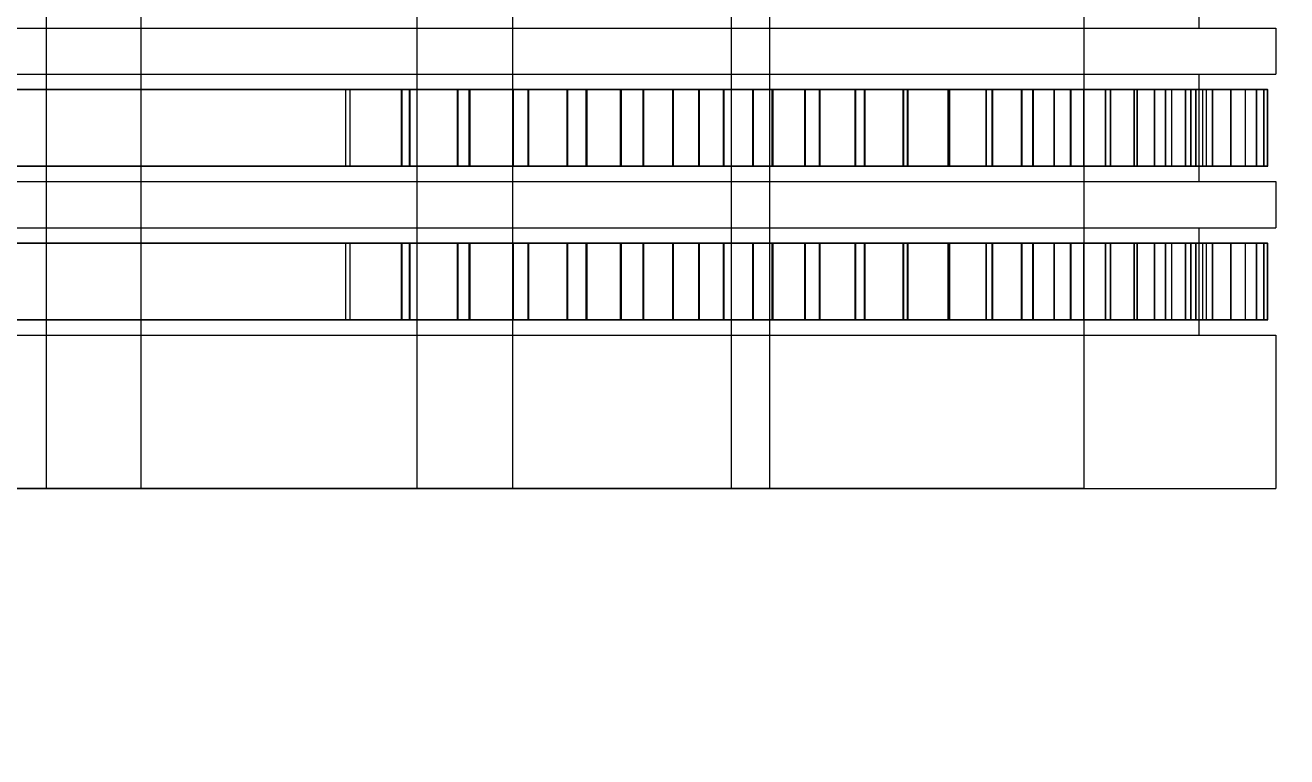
# Model space of a CAD drawing. Header units: millimetres. Extents: x -191664 to 191490, y -197311 to 10263.
# Drawn here: x 27065 to 27229.6, y -19695 to -19599.6 of the extents above; entities that cross this region are included whole.
import ezdxf

# ---------------------------------------------------------------- set-up
doc = ezdxf.new("R2010")
doc.units = ezdxf.units.MM
doc.layers.add('COTAS_INSTALACION_P', color=30, linetype='Continuous', lineweight=0)
doc.layers.add('superior_briquetadora', color=7, linetype='Continuous', lineweight=0)
doc.dimstyles.new('PLANTA_100', dxfattribs={"dimtxt": 250, "dimasz": 150, "dimexe": 150, "dimexo": 80, "dimgap": 100, "dimtad": 1, "dimtih": 1, "dimtoh": 1, "dimdec": 1, "dimdsep": 46, "dimcen": 0.09, "dimclrd": 1, "dimclre": 1, "dimclrt": 1, "dimadec": 0, "dimazin": 0, "dimtfac": 1, "dimtdec": 4, "dimtofl": 0, "dimtmove": 0, "dimatfit": 3, "dimfxl": 1, "dimtolj": 1, "dimtzin": 0, "dimarcsym": 0})

# ---------------------------------------------------------------- blocks, each defined once
blk = doc.blocks.new('*D5')
at = {"layer": 'COTAS_INSTALACION_P', "color": 1, "lineweight": -2, "transparency": 16777216}
for p, q in [((-1000, -18080), (-1000, -25850)), ((60117.12, -18080), (60117.12, -25850)), ((-850, -25700), (59967.12, -25700))]:
    blk.add_line(p, q, dxfattribs=at)
at = {"layer": 'COTAS_INSTALACION_P', "color": 1, "transparency": 16777216}
for points in [[(-850, -25675), (-850, -25725), (-1000, -25700)], [(59967.12, -25675), (59967.12, -25725), (60117.12, -25700)]]:
    blk.add_solid(points, dxfattribs=at)
at = {"layer": 'Defpoints', "color": 0, "transparency": 16777216}
for p in [(-1000, -18000), (60117.12, -18000), (60117.12, -25700)]:
    blk.add_point(p, dxfattribs=at)

msp = doc.modelspace()

# ---------------------------------------------------------------- linework, layer by layer
at = {"layer": 'superior_briquetadora', "color": 9, "true_color": 0xb9c3c2}
for p, q in [((27067.79, -19510), (27067.79, -19660)), ((27080.19, -19660), (27080.19, -19510)), ((27116.19, -19660), (27116.19, -19510)), ((27128.59, -19510), (27128.59, -19660)), ((27157.19, -19660), (27157.19, -19510)), ((27162.19, -19660), (27162.19, -19510)), ((27203.19, -19660), (27203.19, -19510)), ((27218.19, -19600), (27218.19, -19586)), ((27049.98, -19600), (27068.73, -19600)), ((27050.69, -19600), (27069.26, -19600)), ((27068.73, -19600), (27088.28, -19600)), ((27069.26, -19600), (27088.47, -19600)), ((27088.28, -19600), (27108.1, -19600)), ((27088.47, -19600), (27107.9, -19600)), ((27107.9, -19600), (27127.11, -19600)), ((27108.1, -19600), (27127.64, -19600)), ((27127.11, -19600), (27145.68, -19600)), ((27127.64, -19600), (27146.39, -19600)), ((27145.68, -19600), (27163.19, -19600)), ((27146.39, -19600), (27163.82, -19600)), ((27163.19, -19600), (27179.24, -19600)), ((27163.82, -19600), (27179.46, -19600)), ((27179.24, -19600), (27193.48, -19600)), ((27179.46, -19600), (27192.88, -19600)), ((27192.88, -19600), (27203.72, -19600)), ((27193.48, -19600), (27205.6, -19600)), ((27203.72, -19600), (27211.68, -19600)), ((27205.6, -19600), (27215.31, -19600)), ((27211.68, -19600), (27216.55, -19600)), ((27215.31, -19600), (27222.41, -19600)), ((27216.55, -19600), (27218.19, -19600)), ((27222.41, -19600), (27226.73, -19600)), ((27226.73, -19600), (27228.19, -19600)), ((27228.19, -19600), (27228.19, -19606)), ((27049.98, -19606), (27068.73, -19606)), ((27050.69, -19606), (27069.26, -19606)), ((27068.73, -19606), (27088.28, -19606)), ((27069.26, -19606), (27088.47, -19606)), ((27088.28, -19606), (27108.1, -19606)), ((27088.47, -19606), (27107.9, -19606)), ((27107.9, -19606), (27127.11, -19606)), ((27108.1, -19606), (27127.64, -19606)), ((27127.11, -19606), (27145.68, -19606)), ((27127.64, -19606), (27146.39, -19606)), ((27145.68, -19606), (27163.19, -19606)), ((27146.39, -19606), (27163.82, -19606)), ((27163.19, -19606), (27179.24, -19606)), ((27163.82, -19606), (27179.46, -19606)), ((27179.24, -19606), (27193.48, -19606)), ((27179.46, -19606), (27192.88, -19606)), ((27192.88, -19606), (27203.72, -19606)), ((27193.48, -19606), (27205.6, -19606)), ((27203.72, -19606), (27211.68, -19606)), ((27205.6, -19606), (27215.31, -19606)), ((27211.68, -19606), (27216.55, -19606)), ((27215.31, -19606), (27222.41, -19606)), ((27216.55, -19606), (27218.19, -19606)), ((27218.19, -19620), (27218.19, -19606)), ((27222.41, -19606), (27226.73, -19606)), ((27226.73, -19606), (27228.19, -19606)), ((27049.98, -19620), (27068.73, -19620)), ((27050.69, -19620), (27069.26, -19620)), ((27068.73, -19620), (27088.28, -19620)), ((27069.26, -19620), (27088.47, -19620)), ((27088.28, -19620), (27108.1, -19620)), ((27088.47, -19620), (27107.9, -19620)), ((27107.9, -19620), (27127.11, -19620)), ((27108.1, -19620), (27127.64, -19620)), ((27127.11, -19620), (27145.68, -19620)), ((27127.64, -19620), (27146.39, -19620)), ((27145.68, -19620), (27163.19, -19620)), ((27146.39, -19620), (27163.82, -19620)), ((27163.19, -19620), (27179.24, -19620)), ((27163.82, -19620), (27179.46, -19620)), ((27179.24, -19620), (27193.48, -19620)), ((27179.46, -19620), (27192.88, -19620)), ((27192.88, -19620), (27203.72, -19620)), ((27193.48, -19620), (27205.6, -19620)), ((27203.72, -19620), (27211.68, -19620)), ((27205.6, -19620), (27215.31, -19620)), ((27211.68, -19620), (27216.55, -19620)), ((27215.31, -19620), (27222.41, -19620)), ((27216.55, -19620), (27218.19, -19620)), ((27222.41, -19620), (27226.73, -19620)), ((27226.73, -19620), (27228.19, -19620)), ((27228.19, -19620), (27228.19, -19626)), ((27049.98, -19626), (27068.73, -19626)), ((27050.69, -19626), (27069.26, -19626)), ((27068.73, -19626), (27088.28, -19626)), ((27069.26, -19626), (27088.47, -19626)), ((27088.28, -19626), (27108.1, -19626)), ((27088.47, -19626), (27107.9, -19626)), ((27107.9, -19626), (27127.11, -19626)), ((27108.1, -19626), (27127.64, -19626)), ((27127.11, -19626), (27145.68, -19626)), ((27127.64, -19626), (27146.39, -19626)), ((27145.68, -19626), (27163.19, -19626)), ((27146.39, -19626), (27163.82, -19626)), ((27163.19, -19626), (27179.24, -19626)), ((27163.82, -19626), (27179.46, -19626)), ((27179.24, -19626), (27193.48, -19626)), ((27179.46, -19626), (27192.88, -19626)), ((27192.88, -19626), (27203.72, -19626)), ((27193.48, -19626), (27205.6, -19626)), ((27203.72, -19626), (27211.68, -19626)), ((27205.6, -19626), (27215.31, -19626)), ((27211.68, -19626), (27216.55, -19626)), ((27215.31, -19626), (27222.41, -19626)), ((27216.55, -19626), (27218.19, -19626)), ((27218.19, -19640), (27218.19, -19626)), ((27222.41, -19626), (27226.73, -19626)), ((27226.73, -19626), (27228.19, -19626)), ((27049.98, -19640), (27068.73, -19640)), ((27050.69, -19640), (27069.26, -19640)), ((27068.73, -19640), (27088.28, -19640)), ((27069.26, -19640), (27088.47, -19640)), ((27088.28, -19640), (27108.1, -19640)), ((27088.47, -19640), (27107.9, -19640)), ((27107.9, -19640), (27127.11, -19640)), ((27108.1, -19640), (27127.64, -19640)), ((27127.11, -19640), (27145.68, -19640)), ((27127.64, -19640), (27146.39, -19640)), ((27145.68, -19640), (27163.19, -19640)), ((27146.39, -19640), (27163.82, -19640)), ((27163.19, -19640), (27179.24, -19640)), ((27163.82, -19640), (27179.46, -19640)), ((27179.24, -19640), (27193.48, -19640)), ((27179.46, -19640), (27192.88, -19640)), ((27192.88, -19640), (27203.72, -19640)), ((27193.48, -19640), (27205.6, -19640)), ((27203.72, -19640), (27211.68, -19640)), ((27205.6, -19640), (27215.31, -19640)), ((27211.68, -19640), (27216.55, -19640)), ((27215.31, -19640), (27222.41, -19640)), ((27216.55, -19640), (27218.19, -19640)), ((27222.41, -19640), (27226.73, -19640)), ((27226.73, -19640), (27228.19, -19640)), ((27228.19, -19640), (27228.19, -19660)), ((27050.69, -19660), (27069.26, -19660)), ((27071.53, -19660), (27062.3, -19660)), ((27070.8, -19660), (27067.79, -19660)), ((27069.26, -19660), (27088.47, -19660)), ((27079.23, -19660), (27070.8, -19660)), ((27077.91, -19660), (27071.53, -19660)), ((27080.19, -19660), (27077.91, -19660)), ((27091.42, -19660), (27079.23, -19660)), ((27088.47, -19660), (27107.9, -19660)), ((27104.95, -19660), (27091.42, -19660)), ((27117.14, -19660), (27104.95, -19660)), ((27107.9, -19660), (27127.11, -19660)), ((27118.46, -19660), (27116.19, -19660)), ((27125.58, -19660), (27117.14, -19660)), ((27124.85, -19660), (27118.46, -19660)), ((27134.07, -19660), (27124.85, -19660)), ((27128.59, -19660), (27125.58, -19660)), ((27127.11, -19660), (27145.68, -19660)), ((27144.3, -19660), (27134.07, -19660)), ((27153.53, -19660), (27144.3, -19660)), ((27145.68, -19660), (27163.19, -19660)), ((27159.91, -19660), (27153.53, -19660)), ((27159.46, -19660), (27157.19, -19660)), ((27165.85, -19660), (27159.46, -19660)), ((27162.19, -19660), (27159.91, -19660)), ((27163.19, -19660), (27179.24, -19660)), ((27175.07, -19660), (27165.85, -19660)), ((27185.3, -19660), (27175.07, -19660)), ((27179.24, -19660), (27193.48, -19660)), ((27194.53, -19660), (27185.3, -19660)), ((27193.48, -19660), (27205.6, -19660)), ((27200.91, -19660), (27194.53, -19660)), ((27203.19, -19660), (27200.91, -19660)), ((27205.6, -19660), (27215.31, -19660)), ((27215.31, -19660), (27222.41, -19660)), ((27222.41, -19660), (27226.73, -19660)), ((27226.73, -19660), (27228.19, -19660))]:
    msp.add_line(p, q, dxfattribs=at)
at = {"layer": 'superior_briquetadora', "color": 117, "true_color": 0x376c5b}
for p, q in [((25349.74, -19608), (27106.85, -19608)), ((25350.31, -19608), (27107.42, -19608)), ((27114.11, -19608), (25367.8, -19608)), ((27115.16, -19608), (25368.85, -19608)), ((27106.85, -19608), (27114.22, -19608)), ((27106.85, -19618), (27106.85, -19608)), ((27107.42, -19608), (27115.28, -19608)), ((27107.42, -19618), (27107.42, -19608)), ((27121.42, -19608), (27114.11, -19608)), ((27114.11, -19618), (27114.11, -19608)), ((27114.22, -19608), (27121.52, -19608)), ((27114.22, -19618), (27114.22, -19608)), ((27122.95, -19608), (27115.16, -19608)), ((27115.16, -19618), (27115.16, -19608)), ((27115.28, -19608), (27123.07, -19608)), ((27115.28, -19618), (27115.28, -19608)), ((27128.64, -19608), (27121.42, -19608)), ((27121.42, -19618), (27121.42, -19608)), ((27121.52, -19608), (27128.74, -19608)), ((27121.52, -19618), (27121.52, -19608)), ((27130.65, -19608), (27122.95, -19608)), ((27122.95, -19618), (27122.95, -19608)), ((27123.07, -19608), (27130.76, -19608)), ((27123.07, -19618), (27123.07, -19608)), ((27135.74, -19608), (27128.64, -19608)), ((27128.64, -19618), (27128.64, -19608)), ((27128.74, -19608), (27135.85, -19608)), ((27128.74, -19618), (27128.74, -19608)), ((27138.23, -19608), (27130.65, -19608)), ((27130.65, -19618), (27130.65, -19608)), ((27130.76, -19608), (27138.34, -19608)), ((27130.76, -19618), (27130.76, -19608)), ((27142.71, -19608), (27135.74, -19608)), ((27135.74, -19618), (27135.74, -19608)), ((27135.85, -19608), (27142.81, -19608)), ((27135.85, -19618), (27135.85, -19608)), ((27145.65, -19608), (27138.23, -19608)), ((27138.23, -19618), (27138.23, -19608)), ((27138.34, -19608), (27145.76, -19608)), ((27138.34, -19618), (27138.34, -19608)), ((27149.51, -19608), (27142.71, -19608)), ((27142.71, -19618), (27142.71, -19608)), ((27142.81, -19608), (27149.61, -19608)), ((27142.81, -19618), (27142.81, -19608)), ((27152.9, -19608), (27145.65, -19608)), ((27145.65, -19618), (27145.65, -19608)), ((27145.76, -19608), (27153.01, -19608)), ((27145.76, -19618), (27145.76, -19608)), ((27156.12, -19608), (27149.51, -19608)), ((27149.51, -19618), (27149.51, -19608)), ((27149.61, -19608), (27156.21, -19608)), ((27149.61, -19618), (27149.61, -19608)), ((27159.95, -19608), (27152.9, -19608)), ((27152.9, -19618), (27152.9, -19608)), ((27153.01, -19608), (27160.05, -19608)), ((27153.01, -19618), (27153.01, -19608)), ((27162.5, -19608), (27156.12, -19608)), ((27156.12, -19618), (27156.12, -19608)), ((27156.21, -19608), (27162.6, -19608)), ((27156.21, -19618), (27156.21, -19608)), ((27166.76, -19608), (27159.95, -19608)), ((27159.95, -19618), (27159.95, -19608)), ((27160.05, -19608), (27166.85, -19608)), ((27160.05, -19618), (27160.05, -19608)), ((27168.65, -19608), (27162.5, -19608)), ((27162.5, -19618), (27162.5, -19608)), ((27162.6, -19608), (27168.74, -19608)), ((27162.6, -19618), (27162.6, -19608)), ((27173.31, -19608), (27166.76, -19608)), ((27166.76, -19618), (27166.76, -19608)), ((27166.85, -19608), (27173.41, -19608)), ((27166.85, -19618), (27166.85, -19608)), ((27174.54, -19608), (27168.65, -19608)), ((27168.65, -19618), (27168.65, -19608)), ((27168.74, -19608), (27174.62, -19608)), ((27168.74, -19618), (27168.74, -19608)), ((27179.59, -19608), (27173.31, -19608)), ((27173.31, -19618), (27173.31, -19608)), ((27173.41, -19608), (27179.68, -19608)), ((27173.41, -19618), (27173.41, -19608)), ((27180.14, -19608), (27174.54, -19608)), ((27174.54, -19618), (27174.54, -19608)), ((27174.62, -19608), (27180.22, -19608)), ((27174.62, -19618), (27174.62, -19608)), ((27185.56, -19608), (27179.59, -19608)), ((27179.59, -19618), (27179.59, -19608)), ((27179.68, -19608), (27185.64, -19608)), ((27179.68, -19618), (27179.68, -19608)), ((27185.43, -19608), (27180.14, -19608)), ((27180.14, -19618), (27180.14, -19608)), ((27180.22, -19608), (27185.5, -19608)), ((27180.22, -19618), (27180.22, -19608)), ((27190.39, -19608), (27185.43, -19608)), ((27185.43, -19618), (27185.43, -19608)), ((27185.5, -19608), (27190.46, -19608)), ((27185.5, -19618), (27185.5, -19608)), ((27191.2, -19608), (27185.56, -19608)), ((27185.56, -19618), (27185.56, -19608)), ((27185.64, -19608), (27191.28, -19608)), ((27185.64, -19618), (27185.64, -19608)), ((27195.01, -19608), (27190.39, -19608)), ((27190.39, -19618), (27190.39, -19608)), ((27190.46, -19608), (27195.08, -19608)), ((27190.46, -19618), (27190.46, -19608)), ((27196.49, -19608), (27191.2, -19608)), ((27191.2, -19618), (27191.2, -19608)), ((27191.28, -19608), (27196.56, -19608)), ((27191.28, -19618), (27191.28, -19608)), ((27199.27, -19608), (27195.01, -19608)), ((27195.01, -19618), (27195.01, -19608)), ((27195.08, -19608), (27199.33, -19608)), ((27195.08, -19618), (27195.08, -19608)), ((27201.42, -19608), (27196.49, -19608)), ((27196.49, -19618), (27196.49, -19608)), ((27196.56, -19608), (27201.48, -19608)), ((27196.56, -19618), (27196.56, -19608)), ((27203.15, -19608), (27199.27, -19608)), ((27199.27, -19618), (27199.27, -19608)), ((27199.33, -19608), (27203.2, -19608)), ((27199.33, -19618), (27199.33, -19608)), ((27205.95, -19608), (27201.42, -19608)), ((27201.42, -19618), (27201.42, -19608)), ((27201.48, -19608), (27206.02, -19608)), ((27201.48, -19618), (27201.48, -19608)), ((27206.64, -19608), (27203.15, -19608)), ((27203.15, -19618), (27203.15, -19608)), ((27203.2, -19608), (27206.68, -19608)), ((27203.2, -19618), (27203.2, -19608)), ((27210.09, -19608), (27205.95, -19608)), ((27205.95, -19618), (27205.95, -19608)), ((27206.02, -19608), (27210.15, -19608)), ((27206.02, -19618), (27206.02, -19608)), ((27209.72, -19608), (27206.64, -19608)), ((27206.64, -19618), (27206.64, -19608)), ((27206.68, -19608), (27209.76, -19608)), ((27206.68, -19618), (27206.68, -19608)), ((27212.38, -19608), (27209.72, -19608)), ((27209.72, -19618), (27209.72, -19608)), ((27209.76, -19608), (27212.41, -19608)), ((27209.76, -19618), (27209.76, -19608)), ((27213.81, -19608), (27210.09, -19608)), ((27210.09, -19618), (27210.09, -19608)), ((27210.15, -19608), (27213.86, -19608)), ((27210.15, -19618), (27210.15, -19608)), ((27214.61, -19608), (27212.38, -19608)), ((27212.38, -19618), (27212.38, -19608)), ((27212.41, -19608), (27214.64, -19608)), ((27212.41, -19618), (27212.41, -19608)), ((27217.09, -19608), (27213.81, -19608)), ((27213.81, -19618), (27213.81, -19608)), ((27213.86, -19608), (27217.13, -19608)), ((27213.86, -19618), (27213.86, -19608)), ((27216.41, -19608), (27214.61, -19608)), ((27214.61, -19618), (27214.61, -19608)), ((27214.64, -19608), (27216.43, -19608)), ((27214.64, -19618), (27214.64, -19608)), ((27217.76, -19608), (27216.41, -19608)), ((27216.41, -19618), (27216.41, -19608)), ((27216.43, -19608), (27217.78, -19608)), ((27216.43, -19618), (27216.43, -19608)), ((27219.93, -19608), (27217.09, -19608)), ((27217.09, -19618), (27217.09, -19608)), ((27217.13, -19608), (27219.96, -19608)), ((27217.13, -19618), (27217.13, -19608)), ((27218.67, -19608), (27217.76, -19608)), ((27217.76, -19618), (27217.76, -19608)), ((27217.78, -19608), (27218.68, -19608)), ((27217.78, -19618), (27217.78, -19608)), ((27219.13, -19608), (27218.67, -19608)), ((27218.67, -19618), (27218.67, -19608)), ((27218.68, -19608), (27219.13, -19608)), ((27218.68, -19618), (27218.68, -19608)), ((27219.13, -19618), (27219.13, -19608)), ((27222.31, -19608), (27219.93, -19608)), ((27219.93, -19618), (27219.93, -19608)), ((27219.96, -19608), (27222.34, -19608)), ((27219.96, -19618), (27219.96, -19608)), ((27224.23, -19608), (27222.31, -19608)), ((27222.31, -19618), (27222.31, -19608)), ((27222.34, -19608), (27224.25, -19608)), ((27222.34, -19618), (27222.34, -19608)), ((27225.67, -19608), (27224.23, -19608)), ((27224.23, -19618), (27224.23, -19608)), ((27224.25, -19608), (27225.69, -19608)), ((27224.25, -19618), (27224.25, -19608)), ((27226.64, -19608), (27225.67, -19608)), ((27225.67, -19618), (27225.67, -19608)), ((27225.69, -19608), (27226.65, -19608)), ((27225.69, -19618), (27225.69, -19608)), ((27227.12, -19608), (27226.64, -19608)), ((27226.64, -19618), (27226.64, -19608)), ((27226.65, -19608), (27227.13, -19608)), ((27226.65, -19618), (27226.65, -19608)), ((27227.12, -19618), (27227.12, -19608)), ((27227.13, -19618), (27227.13, -19608)), ((25349.74, -19618), (27106.85, -19618)), ((25350.31, -19618), (27107.42, -19618)), ((27114.11, -19618), (25367.8, -19618)), ((27115.16, -19618), (25368.85, -19618)), ((27106.85, -19618), (27114.22, -19618)), ((27107.42, -19618), (27115.28, -19618)), ((27121.42, -19618), (27114.11, -19618)), ((27114.22, -19618), (27121.52, -19618)), ((27122.95, -19618), (27115.16, -19618)), ((27115.28, -19618), (27123.07, -19618)), ((27128.64, -19618), (27121.42, -19618)), ((27121.52, -19618), (27128.74, -19618)), ((27130.65, -19618), (27122.95, -19618)), ((27123.07, -19618), (27130.76, -19618)), ((27135.74, -19618), (27128.64, -19618)), ((27128.74, -19618), (27135.85, -19618)), ((27138.23, -19618), (27130.65, -19618)), ((27130.76, -19618), (27138.34, -19618)), ((27142.71, -19618), (27135.74, -19618)), ((27135.85, -19618), (27142.81, -19618)), ((27145.65, -19618), (27138.23, -19618)), ((27138.34, -19618), (27145.76, -19618)), ((27149.51, -19618), (27142.71, -19618)), ((27142.81, -19618), (27149.61, -19618)), ((27152.9, -19618), (27145.65, -19618)), ((27145.76, -19618), (27153.01, -19618)), ((27156.12, -19618), (27149.51, -19618)), ((27149.61, -19618), (27156.21, -19618)), ((27159.95, -19618), (27152.9, -19618)), ((27153.01, -19618), (27160.05, -19618)), ((27162.5, -19618), (27156.12, -19618)), ((27156.21, -19618), (27162.6, -19618)), ((27166.76, -19618), (27159.95, -19618)), ((27160.05, -19618), (27166.85, -19618)), ((27168.65, -19618), (27162.5, -19618)), ((27162.6, -19618), (27168.74, -19618)), ((27173.31, -19618), (27166.76, -19618)), ((27166.85, -19618), (27173.41, -19618)), ((27174.54, -19618), (27168.65, -19618)), ((27168.74, -19618), (27174.62, -19618)), ((27179.59, -19618), (27173.31, -19618)), ((27173.41, -19618), (27179.68, -19618)), ((27180.14, -19618), (27174.54, -19618)), ((27174.62, -19618), (27180.22, -19618)), ((27185.56, -19618), (27179.59, -19618)), ((27179.68, -19618), (27185.64, -19618)), ((27185.43, -19618), (27180.14, -19618)), ((27180.22, -19618), (27185.5, -19618)), ((27190.39, -19618), (27185.43, -19618)), ((27185.5, -19618), (27190.46, -19618)), ((27191.2, -19618), (27185.56, -19618)), ((27185.64, -19618), (27191.28, -19618)), ((27195.01, -19618), (27190.39, -19618)), ((27190.46, -19618), (27195.08, -19618)), ((27196.49, -19618), (27191.2, -19618)), ((27191.28, -19618), (27196.56, -19618)), ((27199.27, -19618), (27195.01, -19618)), ((27195.08, -19618), (27199.33, -19618)), ((27201.42, -19618), (27196.49, -19618)), ((27196.56, -19618), (27201.48, -19618)), ((27203.15, -19618), (27199.27, -19618)), ((27199.33, -19618), (27203.2, -19618)), ((27205.95, -19618), (27201.42, -19618)), ((27201.48, -19618), (27206.02, -19618)), ((27206.64, -19618), (27203.15, -19618)), ((27203.2, -19618), (27206.68, -19618)), ((27210.09, -19618), (27205.95, -19618)), ((27206.02, -19618), (27210.15, -19618)), ((27209.72, -19618), (27206.64, -19618)), ((27206.68, -19618), (27209.76, -19618)), ((27212.38, -19618), (27209.72, -19618)), ((27209.76, -19618), (27212.41, -19618)), ((27213.81, -19618), (27210.09, -19618)), ((27210.15, -19618), (27213.86, -19618)), ((27214.61, -19618), (27212.38, -19618)), ((27212.41, -19618), (27214.64, -19618)), ((27217.09, -19618), (27213.81, -19618)), ((27213.86, -19618), (27217.13, -19618)), ((27216.41, -19618), (27214.61, -19618)), ((27214.64, -19618), (27216.43, -19618)), ((27217.76, -19618), (27216.41, -19618)), ((27216.43, -19618), (27217.78, -19618)), ((27219.93, -19618), (27217.09, -19618)), ((27217.13, -19618), (27219.96, -19618)), ((27218.67, -19618), (27217.76, -19618)), ((27217.78, -19618), (27218.68, -19618)), ((27219.13, -19618), (27218.67, -19618)), ((27218.68, -19618), (27219.13, -19618)), ((27222.31, -19618), (27219.93, -19618)), ((27219.96, -19618), (27222.34, -19618)), ((27224.23, -19618), (27222.31, -19618)), ((27222.34, -19618), (27224.25, -19618)), ((27225.67, -19618), (27224.23, -19618)), ((27224.25, -19618), (27225.69, -19618)), ((27226.64, -19618), (27225.67, -19618)), ((27225.69, -19618), (27226.65, -19618)), ((27227.12, -19618), (27226.64, -19618)), ((27226.65, -19618), (27227.13, -19618)), ((25349.74, -19628), (27106.85, -19628)), ((25350.31, -19628), (27107.42, -19628)), ((27114.11, -19628), (25367.8, -19628)), ((27115.16, -19628), (25368.85, -19628)), ((27106.85, -19628), (27114.22, -19628)), ((27106.85, -19638), (27106.85, -19628)), ((27107.42, -19628), (27115.28, -19628)), ((27107.42, -19638), (27107.42, -19628)), ((27121.42, -19628), (27114.11, -19628)), ((27114.11, -19638), (27114.11, -19628)), ((27114.22, -19628), (27121.52, -19628)), ((27114.22, -19638), (27114.22, -19628)), ((27122.95, -19628), (27115.16, -19628)), ((27115.16, -19638), (27115.16, -19628)), ((27115.28, -19628), (27123.07, -19628)), ((27115.28, -19638), (27115.28, -19628)), ((27128.64, -19628), (27121.42, -19628)), ((27121.42, -19638), (27121.42, -19628)), ((27121.52, -19628), (27128.74, -19628)), ((27121.52, -19638), (27121.52, -19628)), ((27130.65, -19628), (27122.95, -19628)), ((27122.95, -19638), (27122.95, -19628)), ((27123.07, -19628), (27130.76, -19628)), ((27123.07, -19638), (27123.07, -19628)), ((27135.74, -19628), (27128.64, -19628)), ((27128.64, -19638), (27128.64, -19628)), ((27128.74, -19628), (27135.85, -19628)), ((27128.74, -19638), (27128.74, -19628)), ((27138.23, -19628), (27130.65, -19628)), ((27130.65, -19638), (27130.65, -19628)), ((27130.76, -19628), (27138.34, -19628)), ((27130.76, -19638), (27130.76, -19628)), ((27142.71, -19628), (27135.74, -19628)), ((27135.74, -19638), (27135.74, -19628)), ((27135.85, -19628), (27142.81, -19628)), ((27135.85, -19638), (27135.85, -19628)), ((27145.65, -19628), (27138.23, -19628)), ((27138.23, -19638), (27138.23, -19628)), ((27138.34, -19628), (27145.76, -19628)), ((27138.34, -19638), (27138.34, -19628)), ((27149.51, -19628), (27142.71, -19628)), ((27142.71, -19638), (27142.71, -19628)), ((27142.81, -19628), (27149.61, -19628)), ((27142.81, -19638), (27142.81, -19628)), ((27152.9, -19628), (27145.65, -19628)), ((27145.65, -19638), (27145.65, -19628)), ((27145.76, -19628), (27153.01, -19628)), ((27145.76, -19638), (27145.76, -19628)), ((27156.12, -19628), (27149.51, -19628)), ((27149.51, -19638), (27149.51, -19628)), ((27149.61, -19628), (27156.21, -19628)), ((27149.61, -19638), (27149.61, -19628)), ((27159.95, -19628), (27152.9, -19628)), ((27152.9, -19638), (27152.9, -19628)), ((27153.01, -19628), (27160.05, -19628)), ((27153.01, -19638), (27153.01, -19628)), ((27162.5, -19628), (27156.12, -19628)), ((27156.12, -19638), (27156.12, -19628)), ((27156.21, -19628), (27162.6, -19628)), ((27156.21, -19638), (27156.21, -19628)), ((27166.76, -19628), (27159.95, -19628)), ((27159.95, -19638), (27159.95, -19628)), ((27160.05, -19628), (27166.85, -19628)), ((27160.05, -19638), (27160.05, -19628)), ((27168.65, -19628), (27162.5, -19628)), ((27162.5, -19638), (27162.5, -19628)), ((27162.6, -19628), (27168.74, -19628)), ((27162.6, -19638), (27162.6, -19628)), ((27173.31, -19628), (27166.76, -19628)), ((27166.76, -19638), (27166.76, -19628)), ((27166.85, -19628), (27173.41, -19628)), ((27166.85, -19638), (27166.85, -19628)), ((27174.54, -19628), (27168.65, -19628)), ((27168.65, -19638), (27168.65, -19628)), ((27168.74, -19628), (27174.62, -19628)), ((27168.74, -19638), (27168.74, -19628)), ((27179.59, -19628), (27173.31, -19628)), ((27173.31, -19638), (27173.31, -19628)), ((27173.41, -19628), (27179.68, -19628)), ((27173.41, -19638), (27173.41, -19628)), ((27180.14, -19628), (27174.54, -19628)), ((27174.54, -19638), (27174.54, -19628)), ((27174.62, -19628), (27180.22, -19628)), ((27174.62, -19638), (27174.62, -19628)), ((27185.56, -19628), (27179.59, -19628)), ((27179.59, -19638), (27179.59, -19628)), ((27179.68, -19628), (27185.64, -19628)), ((27179.68, -19638), (27179.68, -19628)), ((27185.43, -19628), (27180.14, -19628)), ((27180.14, -19638), (27180.14, -19628)), ((27180.22, -19628), (27185.5, -19628)), ((27180.22, -19638), (27180.22, -19628)), ((27190.39, -19628), (27185.43, -19628)), ((27185.43, -19638), (27185.43, -19628)), ((27185.5, -19628), (27190.46, -19628)), ((27185.5, -19638), (27185.5, -19628)), ((27191.2, -19628), (27185.56, -19628)), ((27185.56, -19638), (27185.56, -19628)), ((27185.64, -19628), (27191.28, -19628)), ((27185.64, -19638), (27185.64, -19628)), ((27195.01, -19628), (27190.39, -19628)), ((27190.39, -19638), (27190.39, -19628)), ((27190.46, -19628), (27195.08, -19628)), ((27190.46, -19638), (27190.46, -19628)), ((27196.49, -19628), (27191.2, -19628)), ((27191.2, -19638), (27191.2, -19628)), ((27191.28, -19628), (27196.56, -19628)), ((27191.28, -19638), (27191.28, -19628)), ((27199.27, -19628), (27195.01, -19628)), ((27195.01, -19638), (27195.01, -19628)), ((27195.08, -19628), (27199.33, -19628)), ((27195.08, -19638), (27195.08, -19628)), ((27201.42, -19628), (27196.49, -19628)), ((27196.49, -19638), (27196.49, -19628)), ((27196.56, -19628), (27201.48, -19628)), ((27196.56, -19638), (27196.56, -19628)), ((27203.15, -19628), (27199.27, -19628)), ((27199.27, -19638), (27199.27, -19628)), ((27199.33, -19628), (27203.2, -19628)), ((27199.33, -19638), (27199.33, -19628)), ((27205.95, -19628), (27201.42, -19628)), ((27201.42, -19638), (27201.42, -19628)), ((27201.48, -19628), (27206.02, -19628)), ((27201.48, -19638), (27201.48, -19628)), ((27206.64, -19628), (27203.15, -19628)), ((27203.15, -19638), (27203.15, -19628)), ((27203.2, -19628), (27206.68, -19628)), ((27203.2, -19638), (27203.2, -19628)), ((27210.09, -19628), (27205.95, -19628)), ((27205.95, -19638), (27205.95, -19628)), ((27206.02, -19628), (27210.15, -19628)), ((27206.02, -19638), (27206.02, -19628)), ((27209.72, -19628), (27206.64, -19628)), ((27206.64, -19638), (27206.64, -19628)), ((27206.68, -19628), (27209.76, -19628)), ((27206.68, -19638), (27206.68, -19628)), ((27212.38, -19628), (27209.72, -19628)), ((27209.72, -19638), (27209.72, -19628)), ((27209.76, -19628), (27212.41, -19628)), ((27209.76, -19638), (27209.76, -19628)), ((27213.81, -19628), (27210.09, -19628)), ((27210.09, -19638), (27210.09, -19628)), ((27210.15, -19628), (27213.86, -19628)), ((27210.15, -19638), (27210.15, -19628)), ((27214.61, -19628), (27212.38, -19628)), ((27212.38, -19638), (27212.38, -19628)), ((27212.41, -19628), (27214.64, -19628)), ((27212.41, -19638), (27212.41, -19628)), ((27217.09, -19628), (27213.81, -19628)), ((27213.81, -19638), (27213.81, -19628)), ((27213.86, -19628), (27217.13, -19628)), ((27213.86, -19638), (27213.86, -19628)), ((27216.41, -19628), (27214.61, -19628)), ((27214.61, -19638), (27214.61, -19628)), ((27214.64, -19628), (27216.43, -19628)), ((27214.64, -19638), (27214.64, -19628)), ((27217.76, -19628), (27216.41, -19628)), ((27216.41, -19638), (27216.41, -19628)), ((27216.43, -19628), (27217.78, -19628)), ((27216.43, -19638), (27216.43, -19628)), ((27219.93, -19628), (27217.09, -19628)), ((27217.09, -19638), (27217.09, -19628)), ((27217.13, -19628), (27219.96, -19628)), ((27217.13, -19638), (27217.13, -19628)), ((27218.67, -19628), (27217.76, -19628)), ((27217.76, -19638), (27217.76, -19628)), ((27217.78, -19628), (27218.68, -19628)), ((27217.78, -19638), (27217.78, -19628)), ((27219.13, -19628), (27218.67, -19628)), ((27218.67, -19638), (27218.67, -19628)), ((27218.68, -19628), (27219.13, -19628)), ((27218.68, -19638), (27218.68, -19628)), ((27219.13, -19638), (27219.13, -19628)), ((27222.31, -19628), (27219.93, -19628)), ((27219.93, -19638), (27219.93, -19628)), ((27219.96, -19628), (27222.34, -19628)), ((27219.96, -19638), (27219.96, -19628)), ((27224.23, -19628), (27222.31, -19628)), ((27222.31, -19638), (27222.31, -19628)), ((27222.34, -19628), (27224.25, -19628)), ((27222.34, -19638), (27222.34, -19628)), ((27225.67, -19628), (27224.23, -19628)), ((27224.23, -19638), (27224.23, -19628)), ((27224.25, -19628), (27225.69, -19628)), ((27224.25, -19638), (27224.25, -19628)), ((27226.64, -19628), (27225.67, -19628)), ((27225.67, -19638), (27225.67, -19628)), ((27225.69, -19628), (27226.65, -19628)), ((27225.69, -19638), (27225.69, -19628)), ((27227.12, -19628), (27226.64, -19628)), ((27226.64, -19638), (27226.64, -19628)), ((27226.65, -19628), (27227.13, -19628)), ((27226.65, -19638), (27226.65, -19628)), ((27227.12, -19638), (27227.12, -19628)), ((27227.13, -19638), (27227.13, -19628)), ((25349.74, -19638), (27106.85, -19638)), ((25350.31, -19638), (27107.42, -19638)), ((27114.11, -19638), (25367.8, -19638)), ((27115.16, -19638), (25368.85, -19638)), ((27106.85, -19638), (27114.22, -19638)), ((27107.42, -19638), (27115.28, -19638)), ((27121.42, -19638), (27114.11, -19638)), ((27114.22, -19638), (27121.52, -19638)), ((27122.95, -19638), (27115.16, -19638)), ((27115.28, -19638), (27123.07, -19638)), ((27128.64, -19638), (27121.42, -19638)), ((27121.52, -19638), (27128.74, -19638)), ((27130.65, -19638), (27122.95, -19638)), ((27123.07, -19638), (27130.76, -19638)), ((27135.74, -19638), (27128.64, -19638)), ((27128.74, -19638), (27135.85, -19638)), ((27138.23, -19638), (27130.65, -19638)), ((27130.76, -19638), (27138.34, -19638)), ((27142.71, -19638), (27135.74, -19638)), ((27135.85, -19638), (27142.81, -19638)), ((27145.65, -19638), (27138.23, -19638)), ((27138.34, -19638), (27145.76, -19638)), ((27149.51, -19638), (27142.71, -19638)), ((27142.81, -19638), (27149.61, -19638)), ((27152.9, -19638), (27145.65, -19638)), ((27145.76, -19638), (27153.01, -19638)), ((27156.12, -19638), (27149.51, -19638)), ((27149.61, -19638), (27156.21, -19638)), ((27159.95, -19638), (27152.9, -19638)), ((27153.01, -19638), (27160.05, -19638)), ((27162.5, -19638), (27156.12, -19638)), ((27156.21, -19638), (27162.6, -19638)), ((27166.76, -19638), (27159.95, -19638)), ((27160.05, -19638), (27166.85, -19638)), ((27168.65, -19638), (27162.5, -19638)), ((27162.6, -19638), (27168.74, -19638)), ((27173.31, -19638), (27166.76, -19638)), ((27166.85, -19638), (27173.41, -19638)), ((27174.54, -19638), (27168.65, -19638)), ((27168.74, -19638), (27174.62, -19638)), ((27179.59, -19638), (27173.31, -19638)), ((27173.41, -19638), (27179.68, -19638)), ((27180.14, -19638), (27174.54, -19638)), ((27174.62, -19638), (27180.22, -19638)), ((27185.56, -19638), (27179.59, -19638)), ((27179.68, -19638), (27185.64, -19638)), ((27185.43, -19638), (27180.14, -19638)), ((27180.22, -19638), (27185.5, -19638)), ((27190.39, -19638), (27185.43, -19638)), ((27185.5, -19638), (27190.46, -19638)), ((27191.2, -19638), (27185.56, -19638)), ((27185.64, -19638), (27191.28, -19638)), ((27195.01, -19638), (27190.39, -19638)), ((27190.46, -19638), (27195.08, -19638)), ((27196.49, -19638), (27191.2, -19638)), ((27191.28, -19638), (27196.56, -19638)), ((27199.27, -19638), (27195.01, -19638)), ((27195.08, -19638), (27199.33, -19638)), ((27201.42, -19638), (27196.49, -19638)), ((27196.56, -19638), (27201.48, -19638)), ((27203.15, -19638), (27199.27, -19638)), ((27199.33, -19638), (27203.2, -19638)), ((27205.95, -19638), (27201.42, -19638)), ((27201.48, -19638), (27206.02, -19638)), ((27206.64, -19638), (27203.15, -19638)), ((27203.2, -19638), (27206.68, -19638)), ((27210.09, -19638), (27205.95, -19638)), ((27206.02, -19638), (27210.15, -19638)), ((27209.72, -19638), (27206.64, -19638)), ((27206.68, -19638), (27209.76, -19638)), ((27212.38, -19638), (27209.72, -19638)), ((27209.76, -19638), (27212.41, -19638)), ((27213.81, -19638), (27210.09, -19638)), ((27210.15, -19638), (27213.86, -19638)), ((27214.61, -19638), (27212.38, -19638)), ((27212.41, -19638), (27214.64, -19638)), ((27217.09, -19638), (27213.81, -19638)), ((27213.86, -19638), (27217.13, -19638)), ((27216.41, -19638), (27214.61, -19638)), ((27214.64, -19638), (27216.43, -19638)), ((27217.76, -19638), (27216.41, -19638)), ((27216.43, -19638), (27217.78, -19638)), ((27219.93, -19638), (27217.09, -19638)), ((27217.13, -19638), (27219.96, -19638)), ((27218.67, -19638), (27217.76, -19638)), ((27217.78, -19638), (27218.68, -19638)), ((27219.13, -19638), (27218.67, -19638)), ((27218.68, -19638), (27219.13, -19638)), ((27222.31, -19638), (27219.93, -19638)), ((27219.96, -19638), (27222.34, -19638)), ((27224.23, -19638), (27222.31, -19638)), ((27222.34, -19638), (27224.25, -19638)), ((27225.67, -19638), (27224.23, -19638)), ((27224.25, -19638), (27225.69, -19638)), ((27226.64, -19638), (27225.67, -19638)), ((27225.69, -19638), (27226.65, -19638)), ((27227.12, -19638), (27226.64, -19638)), ((27226.65, -19638), (27227.13, -19638))]:
    msp.add_line(p, q, dxfattribs=at)

# ---------------------------------------------------------------- dimensions: what is measured, and where the dimension line sits
at = {"layer": 'COTAS_INSTALACION_P'}
dim = msp.add_aligned_dim(p1=(-1000, -18000), p2=(60117.12, -18000), distance=-7700, text='<> P', dimstyle='PLANTA_100', dxfattribs=at)
dim.commit()
dim.dimension.update_dxf_attribs({"geometry": '*D5', "text_midpoint": (29558.56, -25700)})

doc.saveas('drawing.dxf')
